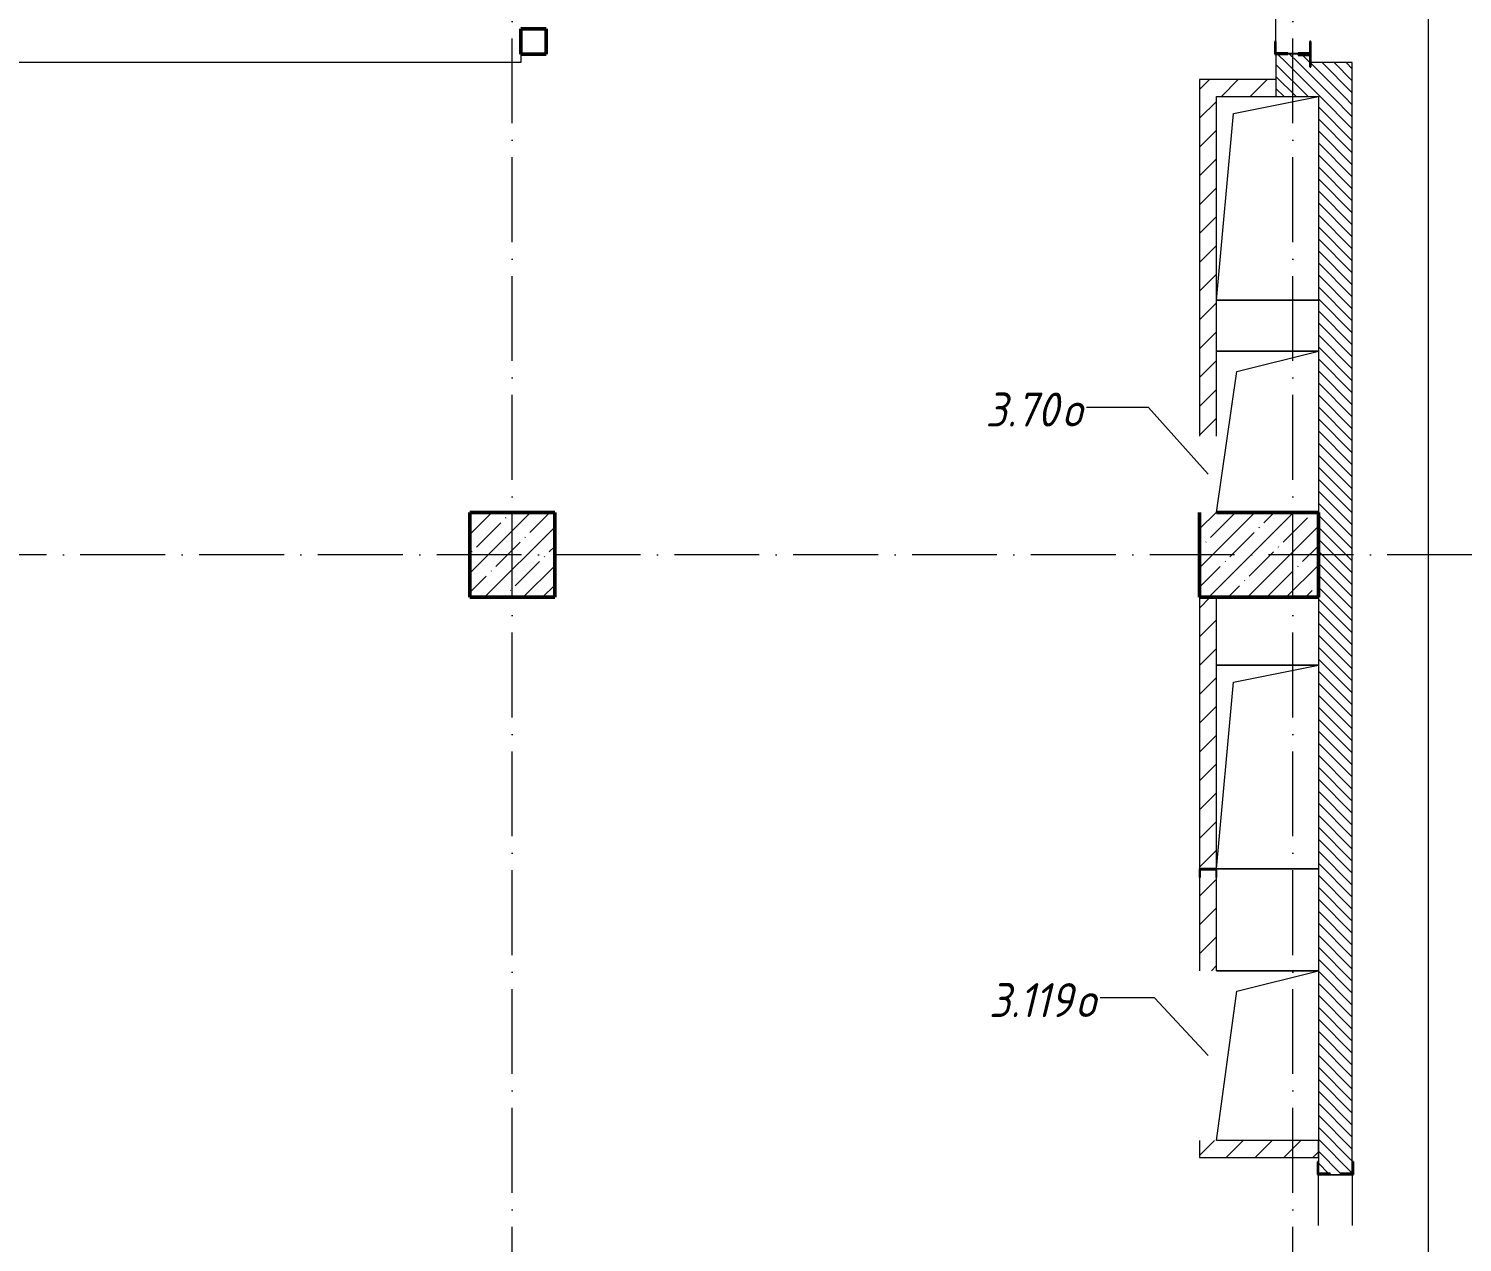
# Model space of a CAD drawing. Header units: millimetres. Extents: x -401725 to 250493, y 305116 to 802890.
# Drawn here: x 151686 to 160134, y 346617 to 353767 of the extents above; entities that cross this region are included whole.
import ezdxf

# ---------------------------------------------------------------- set-up
doc = ezdxf.new("R2010")
doc.units = ezdxf.units.MM
doc.linetypes.add('50_200_ШТРИХ_1Т_ш5_п1_п1_', pattern=[700, 500, -100, 0, -100])
for name, color, linetype, lineweight in [('A-FLOR-____-OTLN', 7, 'Continuous', 9), ('A-GENM-____-MCUT', 7, 'Continuous', 25), ('A-GENM-____-OTLN', 7, 'Continuous', 9), ('A-GENM-____-OTLN-1', 7, 'Continuous', 25), ('A-GLAZ-____-IDEN', 7, 'Continuous', 9), ('A-WALL-____-MCUT-3', 7, 'Continuous', 9), ('A-WALL-____-PATT-1', 7, 'Continuous', 9), ('A-WALL-FNSH-MCUT-1', 7, 'Continuous', 9), ('I-WALL-____-OTLN', 7, 'Continuous', 9), ('S-COLS-____-MCUT', 7, 'Continuous', 50), ('S-COLS-____-OTLN', 7, 'Continuous', 9), ('S-GRID-____-OTLN-1', 7, '50_200_ШТРИХ_1Т_ш5_п1_п1_', 9)]:
    doc.layers.add(name, color=color, linetype=linetype, lineweight=lineweight)
doc.layers.add('G-____-____-SYMB-1', color=9, linetype='Continuous', lineweight=9, true_color=0x808080)
doc.styles.add('ISOCPEUR_I_9', font='isocpeui.ttf', dxfattribs={"width": 0.9, "height": 250})
pattern_1 = [(135, (144685.44, 312186.367), (-35.35534, -35.35534), [])]
pattern_2 = [(45, (144685.44, 312186.37), (-84.8528, 84.8528), [])]

# ---------------------------------------------------------------- blocks, each defined once
blk = doc.blocks.new('BSC_Колонна _Прямоугольная - 500х500-V79-АР1_План отверстий 3 этажа в осях 1-64_А-ГГ')
at = {"layer": 'S-COLS-____-OTLN'}
h = blk.add_hatch(dxfattribs=at)
h.set_pattern_fill('FP_116', color=256, style=0, pattern_type=2)
h.set_pattern_definition([(45, (-9850, -38481.04), (-114.04925, 114.04925), []), (45, (-9735.95, -38481.04), (-114.04925, 114.04925), [201.613, -40.323, 3.353, -36.97])])
h.paths.add_polyline_path([(-250, -250), (250, -250), (250, 250), (-250, 250)], flags=0)
at = {"layer": 'S-COLS-____-MCUT'}
for p, q in [((250, 250), (-250, 250)), ((-250, 250), (-250, -250)), ((250, -250), (250, 250)), ((-250, -250), (250, -250))]:
    blk.add_line(p, q, dxfattribs=at)
blk = doc.blocks.new('BSC_Колонна _Прямоугольная - 500х700-V128-АР1_План отверстий 3 этажа в осях 1-64_А-ГГ')
at = {"layer": 'S-COLS-____-OTLN'}
h = blk.add_hatch(dxfattribs=at)
h.set_pattern_fill('FP_151', color=256, style=0, pattern_type=2)
h.set_pattern_definition([(315, (-38481.04, 14250), (114.04925, 114.04925), []), (315, (-38481.04, 14135.95), (114.04925, 114.04925), [201.613, -40.323, 3.353, -36.97])])
h.paths.add_polyline_path([(-250, -350), (250, -350), (250, 350), (-250, 350), (-250, 124)], flags=0)
at = {"layer": 'S-COLS-____-MCUT'}
for p, q in [((250, 350), (-250, 350)), ((-250, 350), (-250, -350)), ((250, -350), (250, 250)), ((-250, -350), (250, -350))]:
    blk.add_line(p, q, dxfattribs=at)
blk = doc.blocks.new('154_Стойка_СКБ_Уголок - СМ-2480_200-28447058-АР1_План отверстий 3 этажа в осях 1-64_А-ГГ')
at = {"layer": 'A-GENM-____-MCUT'}
for p, q in [((125, 156), (125, 81)), ((200, 156), (125, 156)), ((131, 81), (131, 150)), ((131, 150), (200, 150)), ((200, 150), (200, 156)), ((125, 81), (131, 81)), ((131, 19), (125, 19)), ((125, 19), (125, -56)), ((131, -50), (131, 19)), ((125, -56), (200, -56)), ((200, -50), (131, -50)), ((200, -56), (200, -50))]:
    blk.add_line(p, q, dxfattribs=at)
blk = doc.blocks.new('Стойка_Влож_Полоса боковая - Полоса-28346330-АР1_План отверстий 3 этажа в осях 1-64_А-ГГ')
at = {"layer": 'A-GENM-____-OTLN'}
for p, q in [((-5, -31), (-5, 31)), ((0, 31), (0, -31))]:
    blk.add_line(p, q, dxfattribs=at)
blk = doc.blocks.new('Стойка_Влож_Уголок - Уголок-28346305-АР1_План отверстий 3 этажа в осях 1-64_А-ГГ')
at = {"layer": 'A-GENM-____-MCUT'}
for p, q in [((75, 75), (0, 75)), ((0, 0), (6, 0)), ((6, 69), (75, 69)), ((6, 0), (6, 69)), ((75, 69), (75, 75))]:
    blk.add_line(p, q, dxfattribs=at)
blk = doc.blocks.new('154_Стойка_СКБ_Уголок - СМ-2480_200-28346303-АР1_План отверстий 3 этажа в осях 1-64_А-ГГ')
at = {"layer": 'A-GENM-____-MCUT'}
for p, q in [((125, 156), (125, 81)), ((200, 156), (125, 156)), ((131, 81), (131, 150)), ((131, 150), (200, 150)), ((200, 150), (200, 156)), ((125, 81), (131, 81)), ((131, 19), (125, 19)), ((125, 19), (125, -56)), ((131, -50), (131, 19)), ((125, -56), (200, -56)), ((200, -50), (131, -50)), ((200, -56), (200, -50))]:
    blk.add_line(p, q, dxfattribs=at)
blk = doc.blocks.new('Стойка_Влож_Полоса боковая - Полоса-28213942-АР1_План отверстий 3 этажа в осях 1-64_А-ГГ')
at = {"layer": 'A-GENM-____-OTLN'}
for p, q in [((-5, 60), (0, 60)), ((-5, -60), (-5, 60)), ((0, 31), (0, -31)), ((0, -60), (-5, -60))]:
    blk.add_line(p, q, dxfattribs=at)
blk = doc.blocks.new('154_Фахверк_СКБ_Швеллер - Тип_100_3960-28318856-АР1_План отверстий 3 этажа в осях 1-64_А-ГГ')
at = {"layer": 'A-GENM-____-MCUT'}
for p, q in [((175, 50), (125, 50)), ((125, 50), (125, -50)), ((128, 47), (175, 47)), ((128, -47), (128, 47)), ((175, 47), (175, 50)), ((125, -50), (175, -50)), ((175, -47), (128, -47)), ((175, -50), (175, -47))]:
    blk.add_line(p, q, dxfattribs=at)
blk = doc.blocks.new('AR_Отверстие прямоугольное _в плите_ - AR_Отверстие прямоугольное _в плите_-30552822-АР1_План отверстий 3 этажа в осях 1-64_А-ГГ')
at = {"layer": 'A-GENM-____-OTLN'}
for p, q in [((300, 475), (-300, 475)), ((-180, 355), (300, 475)), ((-300, -475), (-180, 355))]:
    blk.add_line(p, q, dxfattribs=at)
blk = doc.blocks.new('AR_Отверстие прямоугольное _в плите_ - AR_Отверстие прямоугольное _в плите_-30552702-АР1_План отверстий 3 этажа в осях 1-64_А-ГГ')
at = {"layer": 'A-GENM-____-OTLN'}
for p, q in [((300, 500), (-300, 500)), ((-180, 380), (300, 500)), ((-300, -500), (-180, 380))]:
    blk.add_line(p, q, dxfattribs=at)
blk = doc.blocks.new('AR_Отверстие прямоугольное _в плите_ - AR_Отверстие прямоугольное _в плите_-30552720-АР1_План отверстий 3 этажа в осях 1-64_А-ГГ')
at = {"layer": 'A-GENM-____-OTLN'}
for p, q in [((300, 600), (-300, 600)), ((-200, 500), (300, 600)), ((-300, -600), (-200, 500)), ((-300, -600), (300, -600))]:
    blk.add_line(p, q, dxfattribs=at)
blk = doc.blocks.new('AR_Отверстие прямоугольное _в плите_ - AR_Отверстие прямоугольное _в плите_-V207-АР1_План отверстий 3 этажа в осях 1-64_А-ГГ')
at = {"layer": 'A-GENM-____-OTLN'}
for p, q in [((-200, 500), (300, 600)), ((-300, -600), (-200, 500)), ((-300, -600), (300, -600))]:
    blk.add_line(p, q, dxfattribs=at)
blk = doc.blocks.new('BSC_Колонна _Прямоугольная1 - 150х150 _металл_-35311905-АР1_План отверстий 3 этажа в осях 1-64_А-ГГ')
at = {"layer": 'S-COLS-____-MCUT'}
for p, q in [((75, 75), (-75, 75)), ((-75, 75), (-75, -75)), ((75, -75), (75, 75)), ((-75, -75), (75, -75))]:
    blk.add_line(p, q, dxfattribs=at)

msp = doc.modelspace()

# ---------------------------------------------------------------- hatches: boundary and pattern name
at = {"layer": 'A-WALL-____-PATT-1'}
h = msp.add_hatch(dxfattribs=at)
h.set_pattern_fill('FP_6', color=256, style=0, pattern_type=2)
h.set_pattern_definition(pattern_1)
h.paths.add_polyline_path([(159075.4376, 353567.4093), (159235.4376, 353567.4093), (159235.4376, 353617.4093), (159035.4376, 353617.4093), (159035.4376, 353567.4093)], flags=0)
h.paths.add_polyline_path([(159166.4376, 354517.4093), (159166.4376, 354523.4093), (159235.4376, 354523.4093), (159235.4376, 354661.4093), (159166.4376, 354661.4093), (159166.4376, 354667.4093), (159104.4376, 354667.4093), (159104.4376, 354661.4093), (159035.4376, 354661.4093), (159036.2376, 354523.4093), (159104.4376, 354523.4093), (159104.4376, 354517.4093)], flags=0)
h.paths.add_polyline_path([(159235.4376, 355167.4093), (159235.4376, 355617.4093), (159035.4376, 355617.4093), (159035.4376, 355167.4093), (159122.1043, 355167.4093)], flags=0)
h = msp.add_hatch(dxfattribs=at)
h.set_pattern_fill('FP_6', color=256, style=0, pattern_type=2)
h.set_pattern_definition(pattern_1)
h.paths.add_polyline_path([(159285.4376, 353367.4093), (159485.4376, 353367.4093), (159485.4376, 353567.4093), (159035.4376, 353567.4093), (159035.4376, 353367.4093)], flags=0)
h = msp.add_hatch(dxfattribs=at)
h.set_pattern_fill('FP_4', color=256, style=0, pattern_type=2)
h.set_pattern_definition(pattern_2)
h.paths.add_polyline_path([(158685.4376, 351367.4093), (158685.4376, 353467.4093), (158585.4376, 353467.4093), (158585.4376, 351367.4093), (158603.805, 351367.4093)], flags=0)
h = msp.add_hatch(dxfattribs=at)
h.set_pattern_fill('FP_4', color=256, style=0, pattern_type=2)
h.set_pattern_definition(pattern_2)
h.paths.add_polyline_path([(158685.4376, 353367.4093), (159035.4376, 353367.4093), (159035.4376, 353467.4093), (158685.4376, 353467.4093)], flags=0)
h = msp.add_hatch(dxfattribs=at)
h.set_pattern_fill('FP_6', color=256, style=0, pattern_type=2)
h.set_pattern_definition(pattern_1)
h.paths.add_polyline_path([(159285.4376, 344917.4093), (159485.4376, 344917.4093), (159485.4376, 345311.4093), (159416.4376, 345311.4093), (159416.4376, 345317.4093), (159354.4376, 345317.4093), (159354.4376, 345311.4093), (159285.4376, 345311.4093), (159285.4376, 345242.4093)], flags=0)
h.paths.add_polyline_path([(159416.4376, 347017.4093), (159416.4376, 347023.4093), (159485.4376, 347023.4093), (159485.4376, 353367.4093), (159285.4376, 353367.4093), (159285.6266, 347023.4093), (159354.4376, 347023.4093), (159354.4376, 347017.4093)], flags=0)
h = msp.add_hatch(dxfattribs=at)
h.set_pattern_fill('FP_4', color=256, style=0, pattern_type=2)
h.set_pattern_definition(pattern_2)
h.paths.add_polyline_path([(158685.4376, 347117.4093), (158685.4376, 347217.4093), (158585.4376, 347217.4093), (158585.4376, 347117.4093)], flags=0)
h.paths.add_polyline_path([(158682.4376, 348217.4093), (158685.4376, 348217.4093), (158685.4376, 348767.4093), (158682.4376, 348767.4093), (158682.4376, 348814.4093), (158588.4376, 348814.4093), (158588.4376, 348767.4093), (158585.4376, 348767.4093), (158585.4376, 348217.4093), (158654.1876, 348217.4093)], flags=0)
h.paths.add_polyline_path([(158588.4376, 348817.4093), (158685.4376, 348817.4093), (158685.4376, 350417.4093), (158585.4376, 350417.4093), (158585.4376, 348817.4093)], flags=0)
h = msp.add_hatch(dxfattribs=at)
h.set_pattern_fill('FP_4', color=256, style=0, pattern_type=2)
h.set_pattern_definition(pattern_2)
h.paths.add_polyline_path([(159285.4376, 347117.4093), (159285.4376, 347217.4093), (158685.4376, 347217.4093), (158685.4376, 347117.4093), (158811.475, 347117.4093)], flags=0)

# ---------------------------------------------------------------- linework, layer by layer
at = {"layer": 'A-FLOR-____-OTLN'}
for p, q in [((159285.4376, 352167.4093), (158685.4376, 352167.4093)), ((158685.4376, 351867.4093), (159285.4376, 351867.4093)), ((158685.4376, 350017.4093), (159285.4376, 350017.4093)), ((159285.4376, 348817.4093), (158685.4376, 348817.4093)), ((158685.4376, 348217.4093), (159285.4376, 348217.4093))]:
    msp.add_line(p, q, dxfattribs=at)
at = {"layer": 'A-GLAZ-____-IDEN'}
for p, q in [((158284.4712, 351535.9342), (157919.5794, 351535.9342)), ((158635.4376, 351142.4093), (158284.4712, 351535.9342)), ((158319.5263, 348056.8141), (157999.4044, 348056.8141)), ((158635.4376, 347717.4093), (158319.5263, 348056.8141))]:
    msp.add_line(p, q, dxfattribs=at)
at = {"layer": 'A-WALL-____-MCUT-3'}
for p, q in [((159035.4376, 353617.4093), (159035.4376, 353367.4093)), ((159235.4376, 353567.4093), (159235.4376, 353617.4093)), ((159485.4376, 353567.4093), (159235.4376, 353567.4093)), ((159485.4376, 347092.4093), (159485.4376, 353567.4093)), ((159035.4376, 353367.4093), (159285.4376, 353367.4093)), ((159285.4376, 353367.4093), (159285.4376, 350917.4093)), ((159285.4376, 350417.4093), (159285.4376, 347092.4093))]:
    msp.add_line(p, q, dxfattribs=at)
at = {"layer": 'A-WALL-FNSH-MCUT-1'}
for p, q in [((158585.4376, 353467.4093), (158585.4376, 351367.4093)), ((159035.4376, 353467.4093), (158585.4376, 353467.4093)), ((158685.4376, 351367.4093), (158685.4376, 353367.4093)), ((158685.4376, 353367.4093), (159035.4376, 353367.4093)), ((158585.4376, 350417.4093), (158585.4376, 348817.4093)), ((158685.4376, 348817.4093), (158685.4376, 350417.4093)), ((158585.4376, 348767.4093), (158585.4376, 348217.4093)), ((158685.4376, 348217.4093), (158685.4376, 348767.4093)), ((158585.4376, 347217.4093), (158585.4376, 347117.4093)), ((159285.4376, 347217.4093), (158685.4376, 347217.4093)), ((159285.4376, 347117.4093), (159285.4376, 347217.4093)), ((158585.4376, 347117.4093), (159285.4376, 347117.4093))]:
    msp.add_line(p, q, dxfattribs=at)
at = {"layer": 'G-____-____-SYMB-1'}
msp.add_line((159931.7086, 362292.1129), (159931.7086, 307486.2279), dxfattribs=at)
at = {"layer": 'I-WALL-____-OTLN'}
for p, q in [((159035.4376, 353692.4093), (159035.4376, 354517.4093)), ((154585.4376, 353617.4093), (154585.4376, 353567.4093)), ((154585.4376, 353567.4093), (150285.4376, 353567.4093)), ((159285.4376, 346717.4093), (159285.4376, 347017.4093)), ((159485.4376, 347017.4093), (159485.4376, 346717.4093))]:
    msp.add_line(p, q, dxfattribs=at)
at = {"layer": 'S-GRID-____-OTLN-1'}
for p, q in [((154535.4376, 307703.761), (154535.4376, 362067.327)), ((159135.4376, 307703.761), (159135.4376, 362067.327)), ((171393.1768, 350667.4093), (140016.6674, 350667.4093))]:
    msp.add_line(p, q, dxfattribs=at)

# ---------------------------------------------------------------- block references
at = {"layer": 'A-GENM-____-OTLN'}
for name, p, rotation in [('Стойка_Влож_Полоса боковая - Полоса-28346330-АР1_План отверстий 3 этажа в осях 1-64_А-ГГ', (159135.4376, 353617.4093), 270.0000000000007), ('Стойка_Влож_Уголок - Уголок-28346305-АР1_План отверстий 3 этажа в осях 1-64_А-ГГ', (159166.4376, 353617.4093), 270.0000000000007), ('Стойка_Влож_Полоса боковая - Полоса-28213942-АР1_План отверстий 3 этажа в осях 1-64_А-ГГ', (159385.4376, 347017.4093), 90.00000000000072)]:
    msp.add_blockref(name, p, dxfattribs=dict(at, rotation=rotation))
for name, p in [('AR_Отверстие прямоугольное _в плите_ - AR_Отверстие прямоугольное _в плите_-V207-АР1_План отверстий 3 этажа в осях 1-64_А-ГГ', (158985.4376, 352767.4093)), ('AR_Отверстие прямоугольное _в плите_ - AR_Отверстие прямоугольное _в плите_-30552822-АР1_План отверстий 3 этажа в осях 1-64_А-ГГ', (158985.4376, 351392.4093)), ('AR_Отверстие прямоугольное _в плите_ - AR_Отверстие прямоугольное _в плите_-30552720-АР1_План отверстий 3 этажа в осях 1-64_А-ГГ', (158985.4376, 349417.4093)), ('AR_Отверстие прямоугольное _в плите_ - AR_Отверстие прямоугольное _в плите_-30552702-АР1_План отверстий 3 этажа в осях 1-64_А-ГГ', (158985.4376, 347717.4093))]:
    msp.add_blockref(name, p, dxfattribs=at)
at = {"layer": 'A-GENM-____-OTLN-1'}
for name, p, rotation in [('154_Стойка_СКБ_Уголок - СМ-2480_200-28447058-АР1_План отверстий 3 этажа в осях 1-64_А-ГГ', (159185.4376, 353492.4093), 90.00000000000071), ('154_Фахверк_СКБ_Швеллер - Тип_100_3960-28318856-АР1_План отверстий 3 этажа в осях 1-64_А-ГГ', (158635.4376, 348942.4093), 269.9999999999999), ('154_Стойка_СКБ_Уголок - СМ-2480_200-28346303-АР1_План отверстий 3 этажа в осях 1-64_А-ГГ', (159435.4376, 346892.4093), 90.00000000000071)]:
    msp.add_blockref(name, p, dxfattribs=dict(at, rotation=rotation))
at = {"layer": 'S-COLS-____-OTLN'}
for name, p, rotation in [('BSC_Колонна _Прямоугольная1 - 150х150 _металл_-35311905-АР1_План отверстий 3 этажа в осях 1-64_А-ГГ', (154660.4376, 353692.4093), 270.0000000000001), ('BSC_Колонна _Прямоугольная - 500х700-V128-АР1_План отверстий 3 этажа в осях 1-64_А-ГГ', (158935.4376, 350667.4093), 89.9999999999999)]:
    msp.add_blockref(name, p, dxfattribs=dict(at, rotation=rotation))
msp.add_blockref('BSC_Колонна _Прямоугольная - 500х500-V79-АР1_План отверстий 3 этажа в осях 1-64_А-ГГ', (154535.4376, 350667.4093), dxfattribs=at)

# ---------------------------------------------------------------- texts
at = {"layer": 'A-GLAZ-____-IDEN', "char_height": 200, "attachment_point": 1, "style": 'ISOCPEUR_I_9'}
for s, insert, width in [('3.70', (157324.1248, 351623.5488), 548.35425), ('\\fISOCPEUR|b0|i1|c204|p34|;\\W.9;о', (157776.5623, 351623.5488), 158.734125), ('3.119', (157344.5512, 348144.4287), 620.506125), ('\\fISOCPEUR|b0|i1|c204|p34|;\\W.9;о', (157856.5199, 348144.4287), 158.734125)]:
    msp.add_mtext(s, dxfattribs=dict(at, insert=insert, width=width))

doc.saveas('drawing.dxf')
